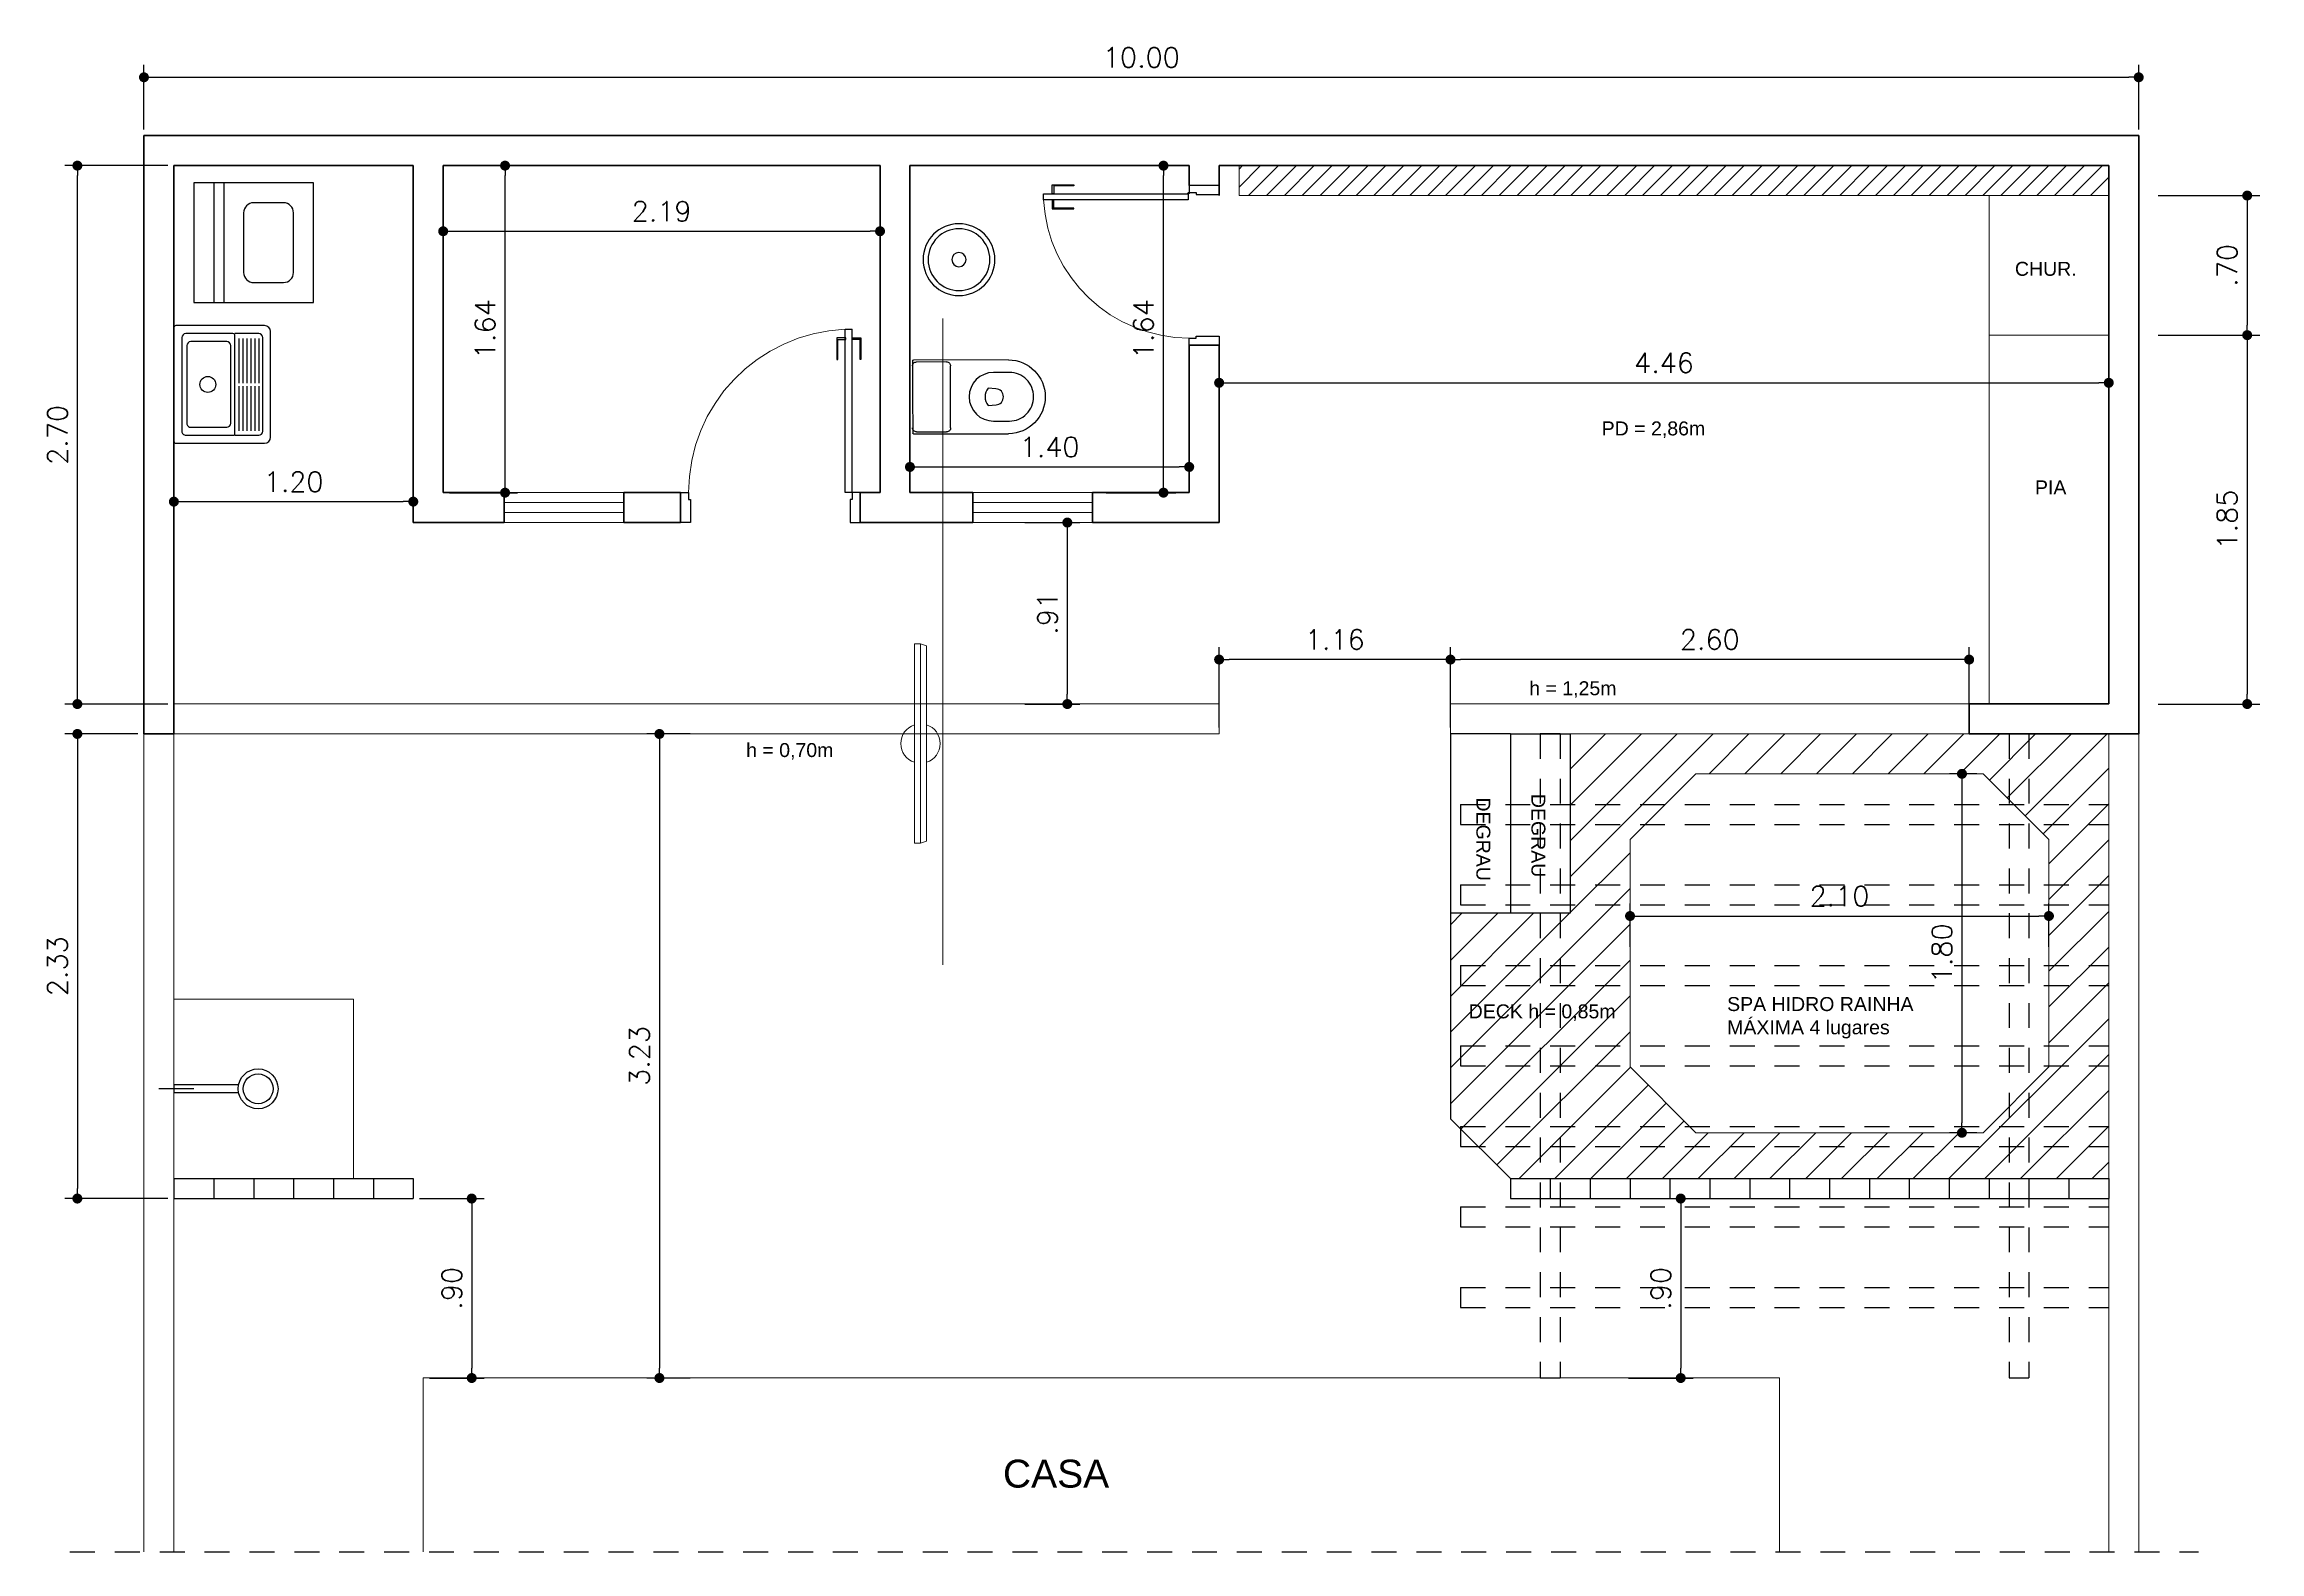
# Model space of a CAD drawing. Header units: millimetres. Extents: x -4763 to 645, y -25 to 217.
# Drawn here: x -55.28 to -44.17, y 34.48 to 42.04 of the extents above; entities that cross this region are included whole.
import ezdxf

# ---------------------------------------------------------------- set-up
doc = ezdxf.new("R2010")
doc.units = ezdxf.units.MM
doc.header["$LTSCALE"] = 0.5
doc.header["$PDMODE"] = 3
doc.linetypes.add('HIDDEN', pattern=[0.375, 0.25, -0.125])
doc.linetypes.add('HIDDEN2', pattern=[4.7625, 3.175, -1.5875])
for name, color, linetype, lineweight in [('A-TRACEJADO', 251, 'HIDDEN2', 18), ('Alvenaria-alta', 5, 'Continuous', 50), ('Alvenaria-baixa', 3, 'Continuous', 20), ('ARQ - Linha-nivel', 1, 'Continuous', 18), ('ARQ cota externa', 1, 'Continuous', 15), ('ARQ Esquadria 2', 2, 'Continuous', 20), ('ARQ Mobiliario', 34, 'Continuous', 13), ('ARQ_linha-nivel', 1, 'Continuous', 13), ('Linha-projeção', 8, 'HIDDEN', 15)]:
    doc.layers.add(name, color=color, linetype=linetype, lineweight=lineweight)
for name, color, linetype in [('ARQ escada', 2, 'Continuous'), ('ARQ PROJEÇÃO', 8, 'HIDDEN'), ('BANHO', 2, 'Continuous'), ('DETALHE', 2, 'Continuous'), ('PENA1', 1, 'Continuous'), ('PORTAS', 2, 'Continuous')]:
    doc.layers.add(name, color=color, linetype=linetype)
doc.styles.add('arial 7', font='arial.ttf', dxfattribs={"height": 0.07})
doc.styles.add('RS50', font='romans.shx', dxfattribs={"height": 0.1})
doc.dimstyles.new('Cota 50', dxfattribs={"dimscale": 0.05, "dimtxt": 0.1, "dimasz": 1, "dimexe": 1.25, "dimexo": 0.625, "dimgap": 1, "dimtad": 1, "dimzin": 4, "dimdsep": 46, "dimtxsty": 'RS50', "dimblk": 'DOT', "dimcen": 0.1, "dimclrd": 256, "dimclre": 256, "dimclrt": 256, "dimadec": 0, "dimazin": 0, "dimtfac": 1, "dimtix": 1, "dimtmove": 0, "dimatfit": 3, "dimldrblk": 'DOT', "dimfxl": 1.25, "dimarcsym": 0})

# ---------------------------------------------------------------- blocks, each defined once
blk = doc.blocks.new('TV')
at = {"layer": 'ARQ Mobiliario'}
for p, q in [((-0.5, 0), (0.5, 0)), ((0.5, 0), (0.5, -0.03, -0.01)), ((0.5, 0), (0.5, -0.03)), ((-0.5, -0.03, -0.01), (-0.5, 0)), ((-0.5, 0), (-0.5, -0.03)), ((-0.49, -0.06, -0.01), (-0.5, -0.03, -0.01)), ((-0.5, -0.03, -0.01), (-0.49, -0.06, -0.01)), ((0.5, -0.03, -0.01), (0.49, -0.06, -0.01)), ((0.5, -0.03, -0.01), (0.49, -0.06, -0.01))]:
    blk.add_line(p, q, dxfattribs=at)
at = {"layer": 'ARQ Mobiliario', "extrusion": (-0.000487331, 1, 0)}
for p, q in [((-0.5, -0.03), (-0.5, -0.03, -0.01)), ((0.5, -0.03), (0.5, -0.03, -0.01))]:
    blk.add_line(p, q, dxfattribs=at)
at = {"layer": 'ARQ Mobiliario'}
for start, end in [(17.741, 162.3149), (197.741, 342.3149)]:
    blk.add_arc((0, -0.03, -0.01), 0.0986, start, end, dxfattribs=at)
blk.add_3dface([(0.49, -0.06, -0.01), (-0.49, -0.06, -0.01), (-0.5, -0.03, -0.01), (0.5, -0.03, -0.01)], dxfattribs=at)
blk = doc.blocks.new('_Dot')
at = {"color": 0, "linetype": 'ByBlock', "lineweight": -2}
blk.add_line((-0.5, 0), (-1, 0), dxfattribs=at)
at = {"color": 0, "linetype": 'ByBlock', "const_width": 0.5}
blk.add_lwpolyline([(-0.25, 0, 1), (0.25, 0, 1)], format="xyb", close=True, dxfattribs=at)
blk = doc.blocks.new('*D143')
at = {"layer": 'ARQ cota externa', "lineweight": -2, "transparency": 16777216}
for p, q in [((-44.679, 41.281), (-44.17, 41.281)), ((-44.233, 41.231), (-44.233, 40.631)), ((-44.679, 40.581), (-44.17, 40.581))]:
    blk.add_line(p, q, dxfattribs=at)
at = {"layer": 'DEFPOINTS', "color": 0, "transparency": 16777216}
for p in [(-44.711, 41.281), (-44.711, 40.581), (-44.233, 40.581)]:
    blk.add_point(p, dxfattribs=at)
at = {"layer": 'ARQ cota externa', "lineweight": -2, "transparency": 16777216, "xscale": 0.05, "yscale": 0.05, "zscale": 0.05}
for p, rotation in [((-44.233, 41.281), 90), ((-44.233, 40.581), 270)]:
    blk.add_blockref('_Dot', p, dxfattribs=dict(at, rotation=rotation))
at = {"layer": 'ARQ cota externa', "transparency": 16777216, "insert": (-44.333, 40.931), "char_height": 0.1, "attachment_point": 5, "rotation": 90, "style": 'RS50'}
blk.add_mtext('.70', dxfattribs=at)
blk = doc.blocks.new('*D144')
at = {"layer": 'ARQ cota externa', "lineweight": -2, "transparency": 16777216}
for p, q in [((-44.679, 40.581), (-44.17, 40.581)), ((-44.233, 40.531), (-44.233, 38.781)), ((-44.679, 38.731), (-44.17, 38.731))]:
    blk.add_line(p, q, dxfattribs=at)
at = {"layer": 'DEFPOINTS', "color": 0, "transparency": 16777216}
for p in [(-44.711, 40.581), (-44.711, 38.731), (-44.233, 38.731)]:
    blk.add_point(p, dxfattribs=at)
at = {"layer": 'ARQ cota externa', "lineweight": -2, "transparency": 16777216, "xscale": 0.05, "yscale": 0.05, "zscale": 0.05}
for p, rotation in [((-44.233, 40.581), 90), ((-44.233, 38.731), 270)]:
    blk.add_blockref('_Dot', p, dxfattribs=dict(at, rotation=rotation))
at = {"layer": 'ARQ cota externa', "transparency": 16777216, "insert": (-44.333, 39.656), "char_height": 0.1, "attachment_point": 5, "rotation": 90, "style": 'RS50'}
blk.add_mtext('1.85', dxfattribs=at)
blk = doc.blocks.new('*D145')
at = {"layer": 'ARQ cota externa', "lineweight": -2, "transparency": 16777216}
for p, q in [((-49.974, 41.431), (-49.604, 41.431)), ((-49.666, 39.841), (-49.666, 41.381)), ((-49.954, 39.791), (-49.604, 39.791))]:
    blk.add_line(p, q, dxfattribs=at)
at = {"layer": 'DEFPOINTS', "color": 0, "transparency": 16777216}
for p in [(-50.005, 41.431), (-49.666, 41.431), (-49.985, 39.791)]:
    blk.add_point(p, dxfattribs=at)
at = {"layer": 'ARQ cota externa', "lineweight": -2, "transparency": 16777216, "xscale": 0.05, "yscale": 0.05, "zscale": 0.05}
for p, rotation in [((-49.666, 41.431), 90), ((-49.666, 39.791), 270)]:
    blk.add_blockref('_Dot', p, dxfattribs=dict(at, rotation=rotation))
at = {"layer": 'ARQ cota externa', "transparency": 16777216, "insert": (-49.766, 40.611), "char_height": 0.1, "attachment_point": 5, "rotation": 90, "style": 'RS50'}
blk.add_mtext('1.64', dxfattribs=at)
blk = doc.blocks.new('P80')
at = {"layer": 'DETALHE', "color": 1}
for points in [[(-0.071, 0.926), (-0.116, 0.926), (-0.116, 0.818), (-0.112, 0.818), (-0.112, 0.918), (-0.071, 0.918)], [(-0.04, 0.926), (0.004, 0.926), (0.004, 0.818), (0, 0.818), (0, 0.918), (-0.04, 0.918)]]:
    blk.add_lwpolyline(points, close=True, dxfattribs=at)
at = {"layer": 'Linha-projeção', "linetype": 'HIDDEN2'}
blk.add_arc((-0.04, 0.15), 0.82, 92.4441, 180, dxfattribs=at)
at = {"layer": 'PORTAS'}
for p, q in [((-0.075, 0.15), (-0.075, 0.97)), ((-0.075, 0.97), (-0.04, 0.97)), ((-0.04, 0.15), (-0.04, 0.97)), ((-0.9, 0.15), (-0.9, 0)), ((-0.9, 0.15), (-0.86, 0.15)), ((-0.86, 0.15), (-0.86, 0.115)), ((-0.86, 0.115), (-0.85, 0.115)), ((-0.85, 0.115), (-0.85, 0)), ((0, 0.15), (-0.075, 0.15)), ((-0.04, 0.115), (-0.05, 0.115)), ((-0.05, 0.115), (-0.05, 0)), ((0, 0.15), (-0.04, 0.15)), ((-0.04, 0.15), (-0.04, 0.115)), ((0, 0.15), (0, 0)), ((-0.85, 0), (-0.9, 0)), ((-0.05, 0), (0, 0))]:
    blk.add_line(p, q, dxfattribs=at)
blk = doc.blocks.new('*D146')
at = {"layer": 'ARQ cota externa', "lineweight": -2, "transparency": 16777216}
for p, q in [((-54.658, 41.431), (-55.174, 41.431)), ((-55.111, 38.781), (-55.111, 41.381)), ((-54.658, 38.731), (-55.174, 38.731))]:
    blk.add_line(p, q, dxfattribs=at)
at = {"layer": 'DEFPOINTS', "color": 0, "transparency": 16777216}
for p in [(-55.111, 41.431), (-54.627, 41.431), (-54.627, 38.731)]:
    blk.add_point(p, dxfattribs=at)
at = {"layer": 'ARQ cota externa', "lineweight": -2, "transparency": 16777216, "xscale": 0.05, "yscale": 0.05, "zscale": 0.05}
for p, rotation in [((-55.111, 41.431), 90), ((-55.111, 38.731), 270)]:
    blk.add_blockref('_Dot', p, dxfattribs=dict(at, rotation=rotation))
at = {"layer": 'ARQ cota externa', "transparency": 16777216, "insert": (-55.211, 40.081), "char_height": 0.1, "attachment_point": 5, "rotation": 90, "style": 'RS50'}
blk.add_mtext('2.70', dxfattribs=at)
blk = doc.blocks.new('*D147')
at = {"layer": 'ARQ cota externa', "lineweight": -2, "transparency": 16777216}
for p, q in [((-49.387, 39.979), (-49.387, 40.405)), ((-49.337, 40.342), (-44.977, 40.342)), ((-44.927, 39.904), (-44.927, 40.405))]:
    blk.add_line(p, q, dxfattribs=at)
at = {"layer": 'DEFPOINTS', "color": 0, "transparency": 16777216}
for p in [(-44.927, 40.342), (-49.387, 39.948), (-44.927, 39.873)]:
    blk.add_point(p, dxfattribs=at)
at = {"layer": 'ARQ cota externa', "lineweight": -2, "transparency": 16777216, "xscale": 0.05, "yscale": 0.05, "zscale": 0.05, "rotation": 180}
blk.add_blockref('_Dot', (-49.387, 40.342), dxfattribs=at)
at = {"layer": 'ARQ cota externa', "lineweight": -2, "transparency": 16777216, "xscale": 0.05, "yscale": 0.05, "zscale": 0.05}
blk.add_blockref('_Dot', (-44.927, 40.342), dxfattribs=at)
at = {"layer": 'ARQ cota externa', "transparency": 16777216, "insert": (-47.157, 40.442), "char_height": 0.1, "attachment_point": 5, "style": 'RS50'}
blk.add_mtext('4.46', dxfattribs=at)
blk = doc.blocks.new('*D148')
at = {"layer": 'ARQ cota externa', "lineweight": -2, "transparency": 16777216}
for p, q in [((-50.937, 40.082), (-50.937, 39.858)), ((-49.537, 40.082), (-49.537, 39.858)), ((-50.887, 39.92), (-49.587, 39.92))]:
    blk.add_line(p, q, dxfattribs=at)
at = {"layer": 'DEFPOINTS', "color": 0, "transparency": 16777216}
for p in [(-50.937, 40.114), (-49.537, 40.114), (-49.537, 39.92)]:
    blk.add_point(p, dxfattribs=at)
at = {"layer": 'ARQ cota externa', "lineweight": -2, "transparency": 16777216, "xscale": 0.05, "yscale": 0.05, "zscale": 0.05, "rotation": 180}
blk.add_blockref('_Dot', (-50.937, 39.92), dxfattribs=at)
at = {"layer": 'ARQ cota externa', "lineweight": -2, "transparency": 16777216, "xscale": 0.05, "yscale": 0.05, "zscale": 0.05}
blk.add_blockref('_Dot', (-49.537, 39.92), dxfattribs=at)
at = {"layer": 'ARQ cota externa', "transparency": 16777216, "insert": (-50.237, 40.02), "char_height": 0.1, "attachment_point": 5, "style": 'RS50'}
blk.add_mtext('1.40', dxfattribs=at)
blk = doc.blocks.new('P70')
at = {"layer": 'A-TRACEJADO'}
blk.add_arc((-0.149, -0.033), 0.732, 183.0662, 269.9559, dxfattribs=at)
at = {"layer": 'DETALHE', "color": 1}
for points in [[(-0.837, -0.042), (-0.837, 0.003), (-0.728, 0.003), (-0.728, -0.001), (-0.829, -0.001), (-0.829, -0.042)], [(-0.837, -0.072), (-0.837, -0.117), (-0.728, -0.117), (-0.728, -0.113), (-0.829, -0.113), (-0.829, -0.072)]]:
    blk.add_lwpolyline(points, close=True, dxfattribs=at)
at = {"layer": 'DETALHE', "color": 2}
for points in [[(-0.15, 0), (-0.15, -0.035), (-0.115, -0.035), (-0.115, -0.045), (0, -0.045), (0, 0)], [(-0.15, -0.8), (-0.15, -0.765), (-0.115, -0.765), (-0.115, -0.755), (0, -0.755), (0, -0.8)]]:
    blk.add_lwpolyline(points, close=True, dxfattribs=at)
blk.add_lwpolyline([(-0.88, -0.072), (-0.88, -0.041), (-0.156, -0.041), (-0.156, -0.072), (-0.88, -0.072)], dxfattribs=at)
blk.add_circle((-0.153, -0.038), 0.00326, dxfattribs=at)
blk = doc.blocks.new('DCUNP02')
for radius in [180, 155, 35.5]:
    blk.add_circle((0, -265), radius)
blk = doc.blocks.new('DVCAP02')
for p, q in [((-185, -496), (-185, -19)), ((-182, -15), (-173, -15)), ((-175, -185), (-175, -35)), ((-173, -15), (0, -15)), ((0, -15), (173, -15)), ((173, -15), (182, -15)), ((175, -35), (175, -185)), ((185, -19), (185, -496)), ((0, -205), (-155, -205)), ((155, -205), (0, -205))]:
    blk.add_line(p, q)
for points in [[(0, -621, -0.418544), (-122, -500), (-122, -421, -0.411864), (0, -298, -0.411864), (122, -421), (122, -500, -0.418544)], [(0, -470, -0.428571), (-40, -433), (-43, -393, -0.16754), (0, -378, -0.16754), (43, -393), (40, -433, -0.428571)]]:
    blk.add_lwpolyline(points, format="xyb", close=True)
for centre, radius, start, end in [((-181, -19), 4.22, 102.6383, 184.4639), ((-156, -34), 19.3, 87.8375, 182.1625), ((156, -34), 19.3, 357.8375, 92.1625), ((181, -19), 4.22, 4.4639, 77.3617), ((-156, -186), 19.2, 177.632, 272.368), ((156, -186), 19.2, 267.632, 2.368), ((0, -495), 185, 180.311, 269.9996), ((0, -495), 185, 270.0004, 359.689)]:
    blk.add_arc(centre, radius, start, end)
blk = doc.blocks.new('*D149')
at = {"layer": 'ARQ cota externa', "lineweight": -2, "transparency": 16777216}
for p, q in [((-48.227, 38.613), (-48.227, 39.016)), ((-45.627, 38.613), (-45.627, 39.016)), ((-45.677, 38.954), (-48.177, 38.954))]:
    blk.add_line(p, q, dxfattribs=at)
at = {"layer": 'DEFPOINTS', "color": 0, "transparency": 16777216}
for p in [(-48.227, 38.954), (-48.227, 38.581), (-45.627, 38.581)]:
    blk.add_point(p, dxfattribs=at)
at = {"layer": 'ARQ cota externa', "lineweight": -2, "transparency": 16777216, "xscale": 0.05, "yscale": 0.05, "zscale": 0.05, "rotation": 180}
blk.add_blockref('_Dot', (-48.227, 38.954), dxfattribs=at)
at = {"layer": 'ARQ cota externa', "lineweight": -2, "transparency": 16777216, "xscale": 0.05, "yscale": 0.05, "zscale": 0.05}
blk.add_blockref('_Dot', (-45.627, 38.954), dxfattribs=at)
at = {"layer": 'ARQ cota externa', "transparency": 16777216, "insert": (-46.927, 39.054), "char_height": 0.1, "attachment_point": 5, "style": 'RS50'}
blk.add_mtext('2.60', dxfattribs=at)
blk = doc.blocks.new('*D150')
at = {"layer": 'ARQ cota externa', "lineweight": -2, "transparency": 16777216}
for p, q in [((-49.387, 38.613), (-49.387, 39.016)), ((-48.227, 38.613), (-48.227, 39.016)), ((-48.277, 38.954), (-49.337, 38.954))]:
    blk.add_line(p, q, dxfattribs=at)
at = {"layer": 'DEFPOINTS', "color": 0, "transparency": 16777216}
for p in [(-49.387, 38.954), (-49.387, 38.581), (-48.227, 38.581)]:
    blk.add_point(p, dxfattribs=at)
at = {"layer": 'ARQ cota externa', "lineweight": -2, "transparency": 16777216, "xscale": 0.05, "yscale": 0.05, "zscale": 0.05, "rotation": 180}
blk.add_blockref('_Dot', (-49.387, 38.954), dxfattribs=at)
at = {"layer": 'ARQ cota externa', "lineweight": -2, "transparency": 16777216, "xscale": 0.05, "yscale": 0.05, "zscale": 0.05}
blk.add_blockref('_Dot', (-48.227, 38.954), dxfattribs=at)
at = {"layer": 'ARQ cota externa', "transparency": 16777216, "insert": (-48.807, 39.054), "char_height": 0.1, "attachment_point": 5, "style": 'RS50'}
blk.add_mtext('1.16', dxfattribs=at)
blk = doc.blocks.new('*D152')
at = {"layer": 'ARQ cota externa', "lineweight": -2, "transparency": 16777216}
for p, q in [((-54.808, 38.581), (-55.174, 38.581)), ((-55.111, 38.531), (-55.111, 36.301)), ((-54.658, 36.251), (-55.174, 36.251))]:
    blk.add_line(p, q, dxfattribs=at)
at = {"layer": 'DEFPOINTS', "color": 0, "transparency": 16777216}
for p in [(-54.777, 38.581), (-55.111, 36.251), (-54.627, 36.251)]:
    blk.add_point(p, dxfattribs=at)
at = {"layer": 'ARQ cota externa', "lineweight": -2, "transparency": 16777216, "xscale": 0.05, "yscale": 0.05, "zscale": 0.05}
for p, rotation in [((-55.111, 38.581), 90), ((-55.111, 36.251), 270)]:
    blk.add_blockref('_Dot', p, dxfattribs=dict(at, rotation=rotation))
at = {"layer": 'ARQ cota externa', "transparency": 16777216, "insert": (-55.211, 37.416), "char_height": 0.1, "attachment_point": 5, "rotation": 90, "style": 'RS50'}
blk.add_mtext('2.33', dxfattribs=at)
blk = doc.blocks.new('*D153')
at = {"layer": 'ARQ cota externa', "lineweight": -2, "transparency": 16777216}
for p, q in [((-47.327, 37.513), (-47.327, 37.731)), ((-47.277, 37.668), (-45.277, 37.668)), ((-45.227, 37.513), (-45.227, 37.731))]:
    blk.add_line(p, q, dxfattribs=at)
at = {"layer": 'DEFPOINTS', "color": 0, "transparency": 16777216}
for p in [(-45.227, 37.668), (-47.327, 37.481), (-45.227, 37.481)]:
    blk.add_point(p, dxfattribs=at)
at = {"layer": 'ARQ cota externa', "lineweight": -2, "transparency": 16777216, "xscale": 0.05, "yscale": 0.05, "zscale": 0.05, "rotation": 180}
blk.add_blockref('_Dot', (-47.327, 37.668), dxfattribs=at)
at = {"layer": 'ARQ cota externa', "lineweight": -2, "transparency": 16777216, "xscale": 0.05, "yscale": 0.05, "zscale": 0.05}
blk.add_blockref('_Dot', (-45.227, 37.668), dxfattribs=at)
at = {"layer": 'ARQ cota externa', "transparency": 16777216, "insert": (-46.277, 37.768), "char_height": 0.1, "attachment_point": 5, "style": 'RS50'}
blk.add_mtext('2.10', dxfattribs=at)
blk = doc.blocks.new('*D154')
at = {"layer": 'ARQ cota externa', "lineweight": -2, "transparency": 16777216}
for p, q in [((-45.588, 38.381), (-45.725, 38.381)), ((-45.663, 38.331), (-45.663, 36.631)), ((-45.588, 36.581), (-45.725, 36.581))]:
    blk.add_line(p, q, dxfattribs=at)
at = {"layer": 'DEFPOINTS', "color": 0, "transparency": 16777216}
for p in [(-45.557, 38.381), (-45.663, 36.581), (-45.557, 36.581)]:
    blk.add_point(p, dxfattribs=at)
at = {"layer": 'ARQ cota externa', "lineweight": -2, "transparency": 16777216, "xscale": 0.05, "yscale": 0.05, "zscale": 0.05}
for p, rotation in [((-45.663, 38.381), 90), ((-45.663, 36.581), 270)]:
    blk.add_blockref('_Dot', p, dxfattribs=dict(at, rotation=rotation))
at = {"layer": 'ARQ cota externa', "transparency": 16777216, "insert": (-45.763, 37.481), "char_height": 0.1, "attachment_point": 5, "rotation": 90, "style": 'RS50'}
blk.add_mtext('1.80', dxfattribs=at)
blk = doc.blocks.new('*D155')
at = {"layer": 'ARQ cota externa', "lineweight": -2, "transparency": 16777216}
for p, q in [((-54.777, 41.613), (-54.777, 41.936)), ((-54.727, 41.874), (-44.827, 41.874)), ((-44.777, 41.613), (-44.777, 41.936))]:
    blk.add_line(p, q, dxfattribs=at)
at = {"layer": 'DEFPOINTS', "color": 0, "transparency": 16777216}
for p in [(-44.777, 41.874), (-54.777, 41.581), (-44.777, 41.581)]:
    blk.add_point(p, dxfattribs=at)
at = {"layer": 'ARQ cota externa', "lineweight": -2, "transparency": 16777216, "xscale": 0.05, "yscale": 0.05, "zscale": 0.05, "rotation": 180}
blk.add_blockref('_Dot', (-54.777, 41.874), dxfattribs=at)
at = {"layer": 'ARQ cota externa', "lineweight": -2, "transparency": 16777216, "xscale": 0.05, "yscale": 0.05, "zscale": 0.05}
blk.add_blockref('_Dot', (-44.777, 41.874), dxfattribs=at)
at = {"layer": 'ARQ cota externa', "transparency": 16777216, "insert": (-49.777, 41.974), "char_height": 0.1, "attachment_point": 5, "style": 'RS50'}
blk.add_mtext('10.00', dxfattribs=at)
blk = doc.blocks.new('*D156')
at = {"layer": 'ARQ cota externa', "lineweight": -2, "transparency": 16777216}
for p, q in [((-50.361, 39.641), (-50.085, 39.641)), ((-50.148, 39.591), (-50.148, 38.781)), ((-50.361, 38.731), (-50.085, 38.731))]:
    blk.add_line(p, q, dxfattribs=at)
at = {"layer": 'DEFPOINTS', "color": 0, "transparency": 16777216}
for p in [(-50.393, 39.641), (-50.393, 38.731), (-50.148, 38.731)]:
    blk.add_point(p, dxfattribs=at)
at = {"layer": 'ARQ cota externa', "lineweight": -2, "transparency": 16777216, "xscale": 0.05, "yscale": 0.05, "zscale": 0.05}
for p, rotation in [((-50.148, 39.641), 90), ((-50.148, 38.731), 270)]:
    blk.add_blockref('_Dot', p, dxfattribs=dict(at, rotation=rotation))
at = {"layer": 'ARQ cota externa', "transparency": 16777216, "insert": (-50.248, 39.186), "char_height": 0.1, "attachment_point": 5, "rotation": 90, "style": 'RS50'}
blk.add_mtext('.91', dxfattribs=at)
blk = doc.blocks.new('tanq')
at = {"layer": 'PENA1'}
for p, q in [((-0.295, 0.455), (-0.295, 0.01)), ((0.265, 0.485), (-0.265, 0.485)), ((0.235, 0.445), (-0.235, 0.445)), ((0.295, 0.01), (0.295, 0.455)), ((-0.255, 0.425), (-0.255, 0.305)), ((-0.231, 0.426), (-0.007, 0.426)), ((-0.231, 0.406), (-0.007, 0.406)), ((-0.231, 0.386), (-0.007, 0.386)), ((-0.231, 0.366), (-0.007, 0.366)), ((-0.231, 0.346), (-0.007, 0.346)), ((0.009, 0.426), (0.232, 0.426)), ((0.009, 0.406), (0.232, 0.406)), ((0.009, 0.386), (0.232, 0.386)), ((0.009, 0.366), (0.232, 0.366)), ((0.009, 0.346), (0.232, 0.346)), ((0.255, 0.305), (0.255, 0.425)), ((-0.255, 0.296), (-0.255, 0.278)), ((-0.255, 0.277), (-0.255, 0.06)), ((-0.231, 0.306), (-0.245, 0.306)), ((-0.231, 0.326), (-0.007, 0.326)), ((0.232, 0.306), (-0.231, 0.306)), ((-0.215, 0.265), (-0.215, 0.085)), ((0.195, 0.285), (-0.195, 0.285)), ((0.009, 0.326), (0.232, 0.326)), ((0.215, 0.085), (0.215, 0.265)), ((0.245, 0.306), (0.232, 0.306)), ((0.255, 0.278), (0.255, 0.296)), ((0.255, 0.06), (0.255, 0.277)), ((-0.285, 0), (0.285, 0)), ((-0.235, 0.04), (0.235, 0.04)), ((-0.195, 0.065), (0.195, 0.065))]:
    blk.add_line(p, q, dxfattribs=at)
blk.add_circle((0, 0.17), 0.04, dxfattribs=at)
for centre, radius, start, end in [((-0.265, 0.455), 0.03, 90, 180), ((-0.235, 0.425), 0.02, 90, 180), ((0.235, 0.425), 0.02, 0, 90), ((0.265, 0.455), 0.03, 360, 90), ((-0.245, 0.296), 0.01, 90, 180), ((-0.195, 0.265), 0.02, 90, 180), ((0.195, 0.265), 0.02, 0, 90), ((0.245, 0.296), 0.01, 360, 90), ((-0.285, 0.01), 0.01, 180, 270), ((-0.235, 0.06), 0.02, 180, 270), ((-0.195, 0.085), 0.02, 180, 270), ((0.195, 0.085), 0.02, 270, 360), ((0.235, 0.06), 0.02, 270, 360), ((0.285, 0.01), 0.01, 270, 0)]:
    blk.add_arc(centre, radius, start, end, dxfattribs=at)
blk = doc.blocks.new('lavardora')
at = {"layer": 'PENA1'}
for p, q in [((-0.3, 0.6), (-0.3, 0)), ((0.3, 0.6), (-0.3, 0.6)), ((0.3, 0), (0.3, 0.6)), ((-0.2, 0.45), (-0.2, 0.3)), ((0.15, 0.5), (-0.15, 0.5)), ((0.2, 0.3), (0.2, 0.45)), ((-0.15, 0.25), (0.15, 0.25)), ((-0.3, 0.15), (0.3, 0.15)), ((-0.3, 0.1), (0.3, 0.1)), ((-0.3, 0), (0.3, 0))]:
    blk.add_line(p, q, dxfattribs=at)
for centre, start, end in [((-0.15, 0.45), 90, 180), ((0.15, 0.45), 0, 90), ((-0.15, 0.3), 180, 270), ((0.15, 0.3), 270, 0)]:
    blk.add_arc(centre, 0.05, start, end, dxfattribs=at)
blk = doc.blocks.new('*D161')
at = {"layer": 'ARQ cota externa', "lineweight": -2, "transparency": 16777216}
for p, q in [((-54.627, 39.957), (-54.627, 39.684)), ((-53.427, 39.957), (-53.427, 39.684)), ((-54.577, 39.746), (-53.477, 39.746))]:
    blk.add_line(p, q, dxfattribs=at)
at = {"layer": 'DEFPOINTS', "color": 0, "transparency": 16777216}
for p in [(-54.627, 39.989), (-53.427, 39.989), (-53.427, 39.746)]:
    blk.add_point(p, dxfattribs=at)
at = {"layer": 'ARQ cota externa', "lineweight": -2, "transparency": 16777216, "xscale": 0.05, "yscale": 0.05, "zscale": 0.05, "rotation": 180}
blk.add_blockref('_Dot', (-54.627, 39.746), dxfattribs=at)
at = {"layer": 'ARQ cota externa', "lineweight": -2, "transparency": 16777216, "xscale": 0.05, "yscale": 0.05, "zscale": 0.05}
blk.add_blockref('_Dot', (-53.427, 39.746), dxfattribs=at)
at = {"layer": 'ARQ cota externa', "transparency": 16777216, "insert": (-54.027, 39.846), "char_height": 0.1, "attachment_point": 5, "style": 'RS50'}
blk.add_mtext('1.20', dxfattribs=at)
blk = doc.blocks.new('CHUV-S')
at = {"layer": 'BANHO'}
for p, q in [((-0.1, -1.621), (-0.1, 0)), ((-0.1, -1.621), (-0.1, 0)), ((-0.1, -1.621), (-0.1, 0)), ((0.1, 0), (-0.1, 0)), ((0.1, -1.621), (0.1, 0))]:
    blk.add_line(p, q, dxfattribs=at)
at = {"layer": 'BANHO', "color": 155}
blk.add_line((0, -0.5), (0, 0.376), dxfattribs=at)
at = {"layer": 'BANHO'}
blk.add_circle((0, -2.111), 0.5, dxfattribs=at)
at = {"layer": 'BANHO', "color": 155}
blk.add_circle((0, -2.111), 0.375, dxfattribs=at)
blk = doc.blocks.new('*D162')
at = {"layer": 'ARQ - Linha-nivel', "lineweight": -2, "transparency": 16777216}
for p, q in [((-53.246, 41.431), (-52.904, 41.431)), ((-52.967, 39.841), (-52.967, 41.381)), ((-53.246, 39.791), (-52.904, 39.791))]:
    blk.add_line(p, q, dxfattribs=at)
at = {"layer": 'DEFPOINTS', "color": 0, "transparency": 16777216}
for p in [(-53.277, 41.431), (-52.967, 41.431), (-53.277, 39.791)]:
    blk.add_point(p, dxfattribs=at)
at = {"layer": 'ARQ - Linha-nivel', "lineweight": -2, "transparency": 16777216, "xscale": 0.05, "yscale": 0.05, "zscale": 0.05}
for p, rotation in [((-52.967, 41.431), 90), ((-52.967, 39.791), 270)]:
    blk.add_blockref('_Dot', p, dxfattribs=dict(at, rotation=rotation))
at = {"layer": 'ARQ - Linha-nivel', "transparency": 16777216, "insert": (-53.067, 40.611), "char_height": 0.1, "attachment_point": 5, "rotation": 90, "style": 'RS50'}
blk.add_mtext('1.64', dxfattribs=at)
blk = doc.blocks.new('*D163')
at = {"layer": 'ARQ - Linha-nivel', "lineweight": -2, "transparency": 16777216}
for p, q in [((-53.277, 41.4), (-53.277, 41.039)), ((-51.087, 41.4), (-51.087, 41.039)), ((-53.227, 41.102), (-51.137, 41.102))]:
    blk.add_line(p, q, dxfattribs=at)
at = {"layer": 'DEFPOINTS', "color": 0, "transparency": 16777216}
for p in [(-53.277, 41.431), (-51.087, 41.431), (-51.087, 41.102)]:
    blk.add_point(p, dxfattribs=at)
at = {"layer": 'ARQ - Linha-nivel', "lineweight": -2, "transparency": 16777216, "xscale": 0.05, "yscale": 0.05, "zscale": 0.05, "rotation": 180}
blk.add_blockref('_Dot', (-53.277, 41.102), dxfattribs=at)
at = {"layer": 'ARQ - Linha-nivel', "lineweight": -2, "transparency": 16777216, "xscale": 0.05, "yscale": 0.05, "zscale": 0.05}
blk.add_blockref('_Dot', (-51.087, 41.102), dxfattribs=at)
at = {"layer": 'ARQ - Linha-nivel', "transparency": 16777216, "insert": (-52.182, 41.202), "char_height": 0.1, "attachment_point": 5, "style": 'RS50'}
blk.add_mtext('2.19', dxfattribs=at)
blk = doc.blocks.new('*D164')
at = {"layer": 'ARQ - Linha-nivel', "lineweight": -2, "transparency": 16777216}
for p, q in [((-47.335, 36.251), (-47.011, 36.251)), ((-47.073, 36.201), (-47.073, 35.401)), ((-47.335, 35.351), (-47.011, 35.351))]:
    blk.add_line(p, q, dxfattribs=at)
at = {"layer": 'DEFPOINTS', "color": 0, "transparency": 16777216}
for p in [(-47.366, 36.251), (-47.366, 35.351), (-47.073, 35.351)]:
    blk.add_point(p, dxfattribs=at)
at = {"layer": 'ARQ - Linha-nivel', "lineweight": -2, "transparency": 16777216, "xscale": 0.05, "yscale": 0.05, "zscale": 0.05}
for p, rotation in [((-47.073, 36.251), 90), ((-47.073, 35.351), 270)]:
    blk.add_blockref('_Dot', p, dxfattribs=dict(at, rotation=rotation))
at = {"layer": 'ARQ - Linha-nivel', "transparency": 16777216, "insert": (-47.173, 35.801), "char_height": 0.1, "attachment_point": 5, "rotation": 90, "style": 'RS50'}
blk.add_mtext('.90', dxfattribs=at)
blk = doc.blocks.new('*D165')
at = {"layer": 'ARQ - Linha-nivel', "lineweight": -2, "transparency": 16777216}
for p, q in [((-53.396, 36.251), (-53.071, 36.251)), ((-53.134, 36.201), (-53.134, 35.401)), ((-53.346, 35.351), (-53.071, 35.351))]:
    blk.add_line(p, q, dxfattribs=at)
at = {"layer": 'DEFPOINTS', "color": 0, "transparency": 16777216}
for p in [(-53.427, 36.251), (-53.377, 35.351), (-53.134, 35.351)]:
    blk.add_point(p, dxfattribs=at)
at = {"layer": 'ARQ - Linha-nivel', "lineweight": -2, "transparency": 16777216, "xscale": 0.05, "yscale": 0.05, "zscale": 0.05}
for p, rotation in [((-53.134, 36.251), 90), ((-53.134, 35.351), 270)]:
    blk.add_blockref('_Dot', p, dxfattribs=dict(at, rotation=rotation))
at = {"layer": 'ARQ - Linha-nivel', "transparency": 16777216, "insert": (-53.234, 35.801), "char_height": 0.1, "attachment_point": 5, "rotation": 90, "style": 'RS50'}
blk.add_mtext('.90', dxfattribs=at)
blk = doc.blocks.new('*D166')
at = {"layer": 'ARQ cota externa', "lineweight": -2, "transparency": 16777216}
for p, q in [((-52.038, 38.581), (-52.256, 38.581)), ((-52.193, 38.531), (-52.193, 35.401)), ((-52.038, 35.351), (-52.256, 35.351))]:
    blk.add_line(p, q, dxfattribs=at)
at = {"layer": 'DEFPOINTS', "color": 0, "transparency": 16777216}
for p in [(-52.007, 38.581), (-52.193, 35.351), (-52.007, 35.351)]:
    blk.add_point(p, dxfattribs=at)
at = {"layer": 'ARQ cota externa', "lineweight": -2, "transparency": 16777216, "xscale": 0.05, "yscale": 0.05, "zscale": 0.05}
for p, rotation in [((-52.193, 38.581), 90), ((-52.193, 35.351), 270)]:
    blk.add_blockref('_Dot', p, dxfattribs=dict(at, rotation=rotation))
at = {"layer": 'ARQ cota externa', "transparency": 16777216, "insert": (-52.293, 36.966), "char_height": 0.1, "attachment_point": 5, "rotation": 90, "style": 'RS50'}
blk.add_mtext('3.23', dxfattribs=at)

msp = doc.modelspace()

# ---------------------------------------------------------------- hatches: boundary and pattern name
at = {"layer": 'ARQ - Linha-nivel'}
h = msp.add_hatch(dxfattribs=at)
h.set_pattern_fill('ANSI31', color=256, scale=0.04)
h.paths.add_polyline_path([(-44.92697, 38.58143), (-45.62697, 38.58143), (-47.62697, 38.58143), (-47.62697, 37.68143), (-48.22697, 37.68143), (-48.22697, 36.65143), (-47.92697, 36.35143), (-44.92697, 36.35143)])
h.paths.add_polyline_path([(-45.22697, 38.05143), (-45.22697, 36.91143), (-45.55697, 36.58143), (-46.99697, 36.58143), (-47.32697, 36.91143), (-47.32697, 38.05143), (-46.99697, 38.38143), (-45.55697, 38.38143)], flags=16)
h.paths.add_polyline_path([(-45.68791, 37.3112), (-45.68791, 37.65167), (-45.83791, 37.65167), (-45.83791, 37.3112)], flags=8)
h.paths.add_polyline_path([(-46.45435, 37.69335), (-46.09959, 37.69335), (-46.09959, 37.84335), (-46.45435, 37.84335)], flags=8)
h.paths.add_polyline_path([(-46.86508, 37.01757), (-45.89248, 37.01757), (-45.89248, 37.29615), (-46.86508, 37.29615)], flags=8)
at = {"layer": 'ARQ_linha-nivel'}
h = msp.add_hatch(dxfattribs=at)
h.set_pattern_fill('ANSI31', color=256, scale=0.02)
h.paths.add_polyline_path([(-44.92697, 41.43143), (-49.28697, 41.43143), (-49.28697, 41.28143), (-44.92697, 41.28143)])

# ---------------------------------------------------------------- linework, layer by layer
at = {"layer": 'Alvenaria-alta'}
for p, q in [((-54.77697, 41.58143), (-44.77697, 41.58143)), ((-54.77697, 41.58143), (-54.77697, 38.58143)), ((-44.77697, 41.58143), (-44.77697, 38.58143)), ((-54.62697, 41.43143), (-53.42697, 41.43143)), ((-54.62697, 41.43143), (-54.62697, 38.58143)), ((-53.42697, 41.43143), (-53.42697, 39.64143)), ((-53.27697, 41.43143), (-53.27697, 39.79143)), ((-53.27697, 41.43143), (-51.08697, 41.43143)), ((-51.08697, 41.43143), (-51.08697, 39.79143)), ((-50.93697, 41.43143), (-49.53697, 41.43143)), ((-50.93697, 41.43143), (-50.93697, 39.79143)), ((-49.53697, 41.43143), (-49.53697, 41.33143)), ((-49.38697, 41.43143), (-49.38697, 41.28143)), ((-49.38697, 41.43143), (-44.92697, 41.43143)), ((-44.92697, 41.43143), (-44.92697, 38.73143)), ((-49.53697, 40.53143), (-49.53697, 39.79143)), ((-49.53697, 40.53143), (-49.38697, 40.53143)), ((-49.38697, 40.53143), (-49.38697, 39.64143)), ((-53.27697, 39.79143), (-52.97171, 39.79143)), ((-52.97171, 39.79143), (-52.97171, 39.64143)), ((-52.37171, 39.79143), (-52.37171, 39.64143)), ((-52.37171, 39.79143), (-52.08697, 39.79143)), ((-52.08697, 39.79143), (-52.08697, 39.64143)), ((-51.18697, 39.79143), (-51.18697, 39.64143)), ((-51.18697, 39.79143), (-51.08697, 39.79143)), ((-50.93697, 39.79143), (-50.62197, 39.79143)), ((-50.62197, 39.79143), (-50.62197, 39.64143)), ((-50.02197, 39.79143), (-50.02197, 39.64143)), ((-50.02197, 39.79143), (-49.53697, 39.79143)), ((-53.42697, 39.64143), (-52.97171, 39.64143)), ((-52.37171, 39.64143), (-52.08697, 39.64143)), ((-51.18697, 39.64143), (-50.62197, 39.64143)), ((-50.02197, 39.64143), (-49.38697, 39.64143)), ((-45.62697, 38.73143), (-44.92697, 38.73143)), ((-45.62697, 38.73143), (-45.62697, 38.58143)), ((-54.77697, 38.58143), (-54.62697, 38.58143)), ((-45.62697, 38.58143), (-44.77697, 38.58143))]:
    msp.add_line(p, q, dxfattribs=at)
at = {"layer": 'Alvenaria-baixa'}
for points in [[(-45.52697, 40.58143), (-44.92697, 40.58143), (-44.92697, 41.28143), (-45.52697, 41.28143)], [(-45.52697, 38.73143), (-44.92697, 38.73143), (-44.92697, 40.58143), (-45.52697, 40.58143)]]:
    msp.add_lwpolyline(points, close=True, dxfattribs=at)
at = {"layer": 'ARQ - Linha-nivel'}
for p, q in [((-54.62697, 38.73143), (-49.38697, 38.73143)), ((-49.38697, 38.73143), (-49.38697, 38.58143)), ((-48.22697, 38.73143), (-48.22697, 38.58143)), ((-48.22697, 38.73143), (-45.62697, 38.73143)), ((-54.62697, 38.58143), (-49.38697, 38.58143)), ((-48.22697, 38.58143), (-45.62697, 38.58143)), ((-53.37697, 35.35143), (-46.57697, 35.35143)), ((-53.37697, 34.47995), (-53.37697, 35.35143)), ((-46.57697, 34.47995), (-46.57697, 35.35143))]:
    msp.add_line(p, q, dxfattribs=at)
msp.add_lwpolyline([(-49.28697, 41.28143), (-44.92697, 41.28143), (-44.92697, 41.43143), (-49.28697, 41.43143)], close=True, dxfattribs=at)
at = {"layer": 'ARQ escada'}
for p, q in [((-48.22697, 38.58143), (-48.22697, 36.65143)), ((-47.92697, 38.58143), (-48.22697, 38.58143)), ((-47.92697, 38.58143), (-47.92697, 37.68143)), ((-47.92697, 38.58143), (-47.62697, 38.58143)), ((-47.62697, 38.58143), (-47.62697, 37.68143)), ((-47.62697, 37.68143), (-48.22697, 37.68143)), ((-48.22697, 36.65143), (-47.92697, 36.35143)), ((-54.62697, 36.35143), (-53.42697, 36.35143)), ((-54.62697, 36.35143), (-54.62697, 36.25143)), ((-54.42697, 36.35143), (-54.42697, 36.25143)), ((-54.22697, 36.35143), (-54.22697, 36.25143)), ((-54.02697, 36.35143), (-54.02697, 36.25143)), ((-53.82697, 36.35143), (-53.82697, 36.25143)), ((-53.62697, 36.35143), (-53.62697, 36.25143)), ((-53.42697, 36.35143), (-53.42697, 36.25143)), ((-47.92697, 36.35143), (-44.92697, 36.35143)), ((-47.92697, 36.35143), (-47.92697, 36.25143)), ((-47.72697, 36.35143), (-47.72697, 36.25143)), ((-47.52697, 36.35143), (-47.52697, 36.25143)), ((-47.32697, 36.35143), (-47.32697, 36.25143)), ((-47.12697, 36.35143), (-47.12697, 36.25143)), ((-46.92697, 36.35143), (-46.92697, 36.25143)), ((-46.72697, 36.35143), (-46.72697, 36.25143)), ((-46.52697, 36.35143), (-46.52697, 36.25143)), ((-46.32697, 36.35143), (-46.32697, 36.25143)), ((-46.12697, 36.35143), (-46.12697, 36.25143)), ((-45.92697, 36.35143), (-45.92697, 36.25143)), ((-45.72697, 36.35143), (-45.72697, 36.25143)), ((-45.52697, 36.35143), (-45.52697, 36.25143)), ((-45.32697, 36.35143), (-45.32697, 36.25143)), ((-45.12697, 36.35143), (-45.12697, 36.25143)), ((-44.92697, 36.35143), (-44.92697, 36.25143)), ((-54.62697, 36.25143), (-53.42697, 36.25143)), ((-47.92697, 36.25143), (-44.92697, 36.25143))]:
    msp.add_line(p, q, dxfattribs=at)
at = {"layer": 'ARQ Esquadria 2'}
for p, q in [((-52.97171, 39.79143), (-52.37171, 39.79143)), ((-50.62197, 39.79143), (-50.02197, 39.79143)), ((-52.97171, 39.74143), (-52.37171, 39.74143)), ((-52.97171, 39.69143), (-52.37171, 39.69143)), ((-50.62197, 39.74143), (-50.02197, 39.74143)), ((-50.62197, 39.69143), (-50.02197, 39.69143)), ((-52.97171, 39.64143), (-52.37171, 39.64143)), ((-50.62197, 39.64143), (-50.02197, 39.64143)), ((-54.77697, 38.58143), (-54.77697, 34.47995)), ((-54.62697, 38.58143), (-54.62697, 34.47995)), ((-44.92697, 38.58143), (-44.92697, 34.47995)), ((-44.77697, 38.58143), (-44.77697, 34.47995))]:
    msp.add_line(p, q, dxfattribs=at)
msp.add_lwpolyline([(-46.99697, 36.58143), (-45.55697, 36.58143), (-45.22697, 36.91143), (-45.22697, 38.05143), (-45.55697, 38.38143), (-46.99697, 38.38143), (-47.32697, 38.05143), (-47.32697, 36.91143)], close=True, dxfattribs=at)
at = {"layer": 'ARQ Mobiliario'}
msp.add_line((-50.77271, 40.66425), (-50.77271, 37.42363), dxfattribs=at)
at = {"layer": 'ARQ PROJEÇÃO'}
for p, q in [((-47.67697, 38.58143), (-47.77697, 38.58143)), ((-47.77697, 38.58143), (-47.77697, 35.35143)), ((-47.67697, 38.58143), (-47.67697, 35.35143)), ((-45.32697, 38.58143), (-45.42697, 38.58143)), ((-45.42697, 38.58143), (-45.42697, 35.35143)), ((-45.32697, 38.58143), (-45.32697, 35.35143)), ((-48.17697, 38.22768), (-48.17697, 38.12768)), ((-48.17697, 38.22768), (-44.92697, 38.22768)), ((-48.17697, 38.12768), (-44.92697, 38.12768)), ((-48.17697, 37.82393), (-44.92697, 37.82393)), ((-48.17697, 37.82393), (-48.17697, 37.72393)), ((-48.17697, 37.72393), (-44.92697, 37.72393)), ((-48.17697, 37.42018), (-44.92697, 37.42018)), ((-48.17697, 37.42018), (-48.17697, 37.32018)), ((-48.17697, 37.32018), (-44.92697, 37.32018)), ((-48.17697, 37.01643), (-44.92697, 37.01643)), ((-48.17697, 37.01643), (-48.17697, 36.91643)), ((-48.17697, 36.91643), (-44.92697, 36.91643)), ((-48.17697, 36.61268), (-44.92697, 36.61268)), ((-48.17697, 36.61268), (-48.17697, 36.51268)), ((-48.17697, 36.51268), (-44.92697, 36.51268)), ((-48.17697, 36.20893), (-44.92697, 36.20893)), ((-48.17697, 36.20893), (-48.17697, 36.10893)), ((-48.17697, 36.10893), (-44.92697, 36.10893)), ((-48.17697, 35.80518), (-44.92697, 35.80518)), ((-48.17697, 35.80518), (-48.17697, 35.70518)), ((-48.17697, 35.70518), (-44.92697, 35.70518)), ((-47.77697, 35.35143), (-47.67697, 35.35143)), ((-45.42697, 35.35143), (-45.32697, 35.35143)), ((-55.14789, 34.47995), (-44.47661, 34.47995))]:
    msp.add_line(p, q, dxfattribs=at)
at = {"layer": 'ARQ_linha-nivel'}
msp.add_lwpolyline([(-54.62697, 36.35143), (-53.72697, 36.35143), (-53.72697, 37.25143), (-54.62697, 37.25143)], close=True, dxfattribs=at)

# ---------------------------------------------------------------- block references
at = {"layer": 'Alvenaria-baixa'}
msp.add_blockref('P70', (-49.38697, 41.33143), dxfattribs=at)
at = {"layer": 'ARQ escada', "xscale": 0.2, "yscale": 0.2, "zscale": 0.2, "rotation": 90}
msp.add_blockref('CHUV-S', (-54.62697, 36.80143), dxfattribs=at)
at = {"layer": 'ARQ Esquadria 2'}
msp.add_blockref('P80', (-51.18697, 39.64143), dxfattribs=at)
at = {"layer": 'ARQ Mobiliario'}
for name, p, rotation in [('lavardora', (-54.52725, 41.04483), 270), ('tanq', (-54.62697, 40.33379), 270), ('TV', (-50.9142, 38.5327, 0.01), 90.00000000000001)]:
    msp.add_blockref(name, p, dxfattribs=dict(at, rotation=rotation))
at = {"layer": 'PENA1', "xscale": -0.001, "yscale": 0.001, "zscale": 0.001}
for name, p, rotation in [('DCUNP02', (-50.42618, 40.95972), 270), ('DVCAP02', (-50.93862, 40.27108), 90.09325577243376)]:
    msp.add_blockref(name, p, dxfattribs=dict(at, rotation=rotation))

# ---------------------------------------------------------------- texts
at = {"layer": 'ARQ cota externa', "attachment_point": 1, "style": 'arial 7'}
for s, width, gutter_width, insert, char_height in [('CHUR.', 0.380659, 0.75, (-45.39749, 40.94851), 0.07), ('PD = 2,86m', 0.7224123, 0.75, (-47.46914, 40.14823), 0.07), ('PIA', 0.380659, 0.75, (-45.29695, 39.85242), 0.07), ('h = 1,25m', 0.7224123, 0.75, (-47.83246, 38.84522), 0.07), ('h = 0,70m', 0.7224123, 0.75, (-51.75833, 38.5352), 0.07), ('DECK h = 0,85m', 0.9665832, 0.75, (-48.1359, 37.22483), 0.07), ('SPA HIDRO RAINHA MÁXIMA 4 lugares', 1.2524791, 0.75, (-46.84033, 37.26137), 0.07), ('CASA', 2.5049582, 1.5, (-50.47076, 34.94145), 0.14)]:
    msp.add_mtext_dynamic_manual_height_columns(s, width=width, gutter_width=gutter_width, heights=[0], dxfattribs=dict(at, insert=insert, char_height=char_height))
at = {"layer": 'ARQ cota externa', "char_height": 0.07, "attachment_point": 1, "rotation": 270, "style": 'arial 7'}
for insert in [(-48.02745, 38.26249), (-47.75151, 38.28038)]:
    msp.add_mtext_dynamic_manual_height_columns('DEGRAU', width=0.7224123, gutter_width=0.75, heights=[0], dxfattribs=dict(at, insert=insert))

# ---------------------------------------------------------------- dimensions: what is measured, and where the dimension line sits
at = {"layer": 'ARQ - Linha-nivel'}
dim = msp.add_linear_dim(base=(-51.08697, 41.10199), p1=(-53.27697, 41.43143), p2=(-51.08697, 41.43143), dimstyle='Cota 50', dxfattribs=at)
dim.commit()
dim.dimension.update_dxf_attribs({"geometry": '*D163', "text_midpoint": (-52.18197, 41.20199)})
for base, p1, p2, picture, middle in [((-52.96694, 41.43143), (-53.27697, 39.79143), (-53.27697, 41.43143), '*D162', (-53.06694, 40.61143)), ((-53.13387, 35.35143), (-53.42697, 36.25143), (-53.37697, 35.35143), '*D165', (-53.23387, 35.80143)), ((-47.07305, 35.35143), (-47.36616, 36.25143), (-47.36616, 35.35143), '*D164', (-47.17305, 35.80143))]:
    dim = msp.add_linear_dim(base=base, p1=p1, p2=p2, angle=90, dimstyle='Cota 50', dxfattribs=at)
    dim.commit()
    dim.dimension.update_dxf_attribs({"geometry": picture, "text_midpoint": middle})
at = {"layer": 'ARQ cota externa'}
for base, p1, p2, picture, middle in [((-44.77697, 41.874), (-54.77697, 41.58143), (-44.77697, 41.58143), '*D155', (-49.77697, 41.974)), ((-44.92697, 40.34214), (-49.38697, 39.94788), (-44.92697, 39.87277), '*D147', (-47.15697, 40.44214)), ((-49.53697, 39.92013), (-50.93697, 40.11369), (-49.53697, 40.11369), '*D148', (-50.23697, 40.02013)), ((-53.42697, 39.746), (-54.62697, 39.98867), (-53.42697, 39.98867), '*D161', (-54.02697, 39.846)), ((-45.22697, 37.66835), (-47.32697, 37.48143), (-45.22697, 37.48143), '*D153', (-46.27697, 37.76835))]:
    dim = msp.add_linear_dim(base=base, p1=p1, p2=p2, dimstyle='Cota 50', dxfattribs=at)
    dim.commit()
    dim.dimension.update_dxf_attribs({"geometry": picture, "text_midpoint": middle})
for base, p1, p2, picture, middle in [((-55.11106, 41.43143), (-54.62697, 38.73143), (-54.62697, 41.43143), '*D146', (-55.21106, 40.08143)), ((-49.66614, 41.43143), (-49.98479, 39.79143), (-50.00479, 41.43143), '*D145', (-49.76614, 40.61143)), ((-44.23289, 40.58143), (-44.71068, 41.28143), (-44.71068, 40.58143), '*D143', (-44.33289, 40.93143)), ((-44.23289, 38.73143), (-44.71068, 40.58143), (-44.71068, 38.73143), '*D144', (-44.33289, 39.65643)), ((-50.1476, 38.73143), (-50.39274, 39.64143), (-50.39274, 38.73143), '*D156', (-50.2476, 39.18643)), ((-55.11106, 36.25143), (-54.77697, 38.58143), (-54.62697, 36.25143), '*D152', (-55.21106, 37.41643)), ((-52.19327, 35.35143), (-52.00697, 38.58143), (-52.00697, 35.35143), '*D166', (-52.29327, 36.96643)), ((-45.66291, 36.58143), (-45.55697, 38.38143), (-45.55697, 36.58143), '*D154', (-45.76291, 37.48143))]:
    dim = msp.add_linear_dim(base=base, p1=p1, p2=p2, angle=90, dimstyle='Cota 50', dxfattribs=at)
    dim.commit()
    dim.dimension.update_dxf_attribs({"geometry": picture, "text_midpoint": middle})
for base, p1, p2, picture, middle in [((-49.38697, 38.95358), (-48.22697, 38.58143), (-49.38697, 38.58143), '*D150', (-48.80697, 39.05358)), ((-48.22697, 38.95358), (-45.62697, 38.58143), (-48.22697, 38.58143), '*D149', (-46.92697, 39.05358))]:
    dim = msp.add_linear_dim(base=base, p1=p1, p2=p2, dimstyle='Cota 50', override={"dimtmove": 1}, dxfattribs=at)
    dim.commit()
    dim.dimension.update_dxf_attribs({"geometry": picture, "text_midpoint": middle})

doc.saveas('drawing.dxf')
